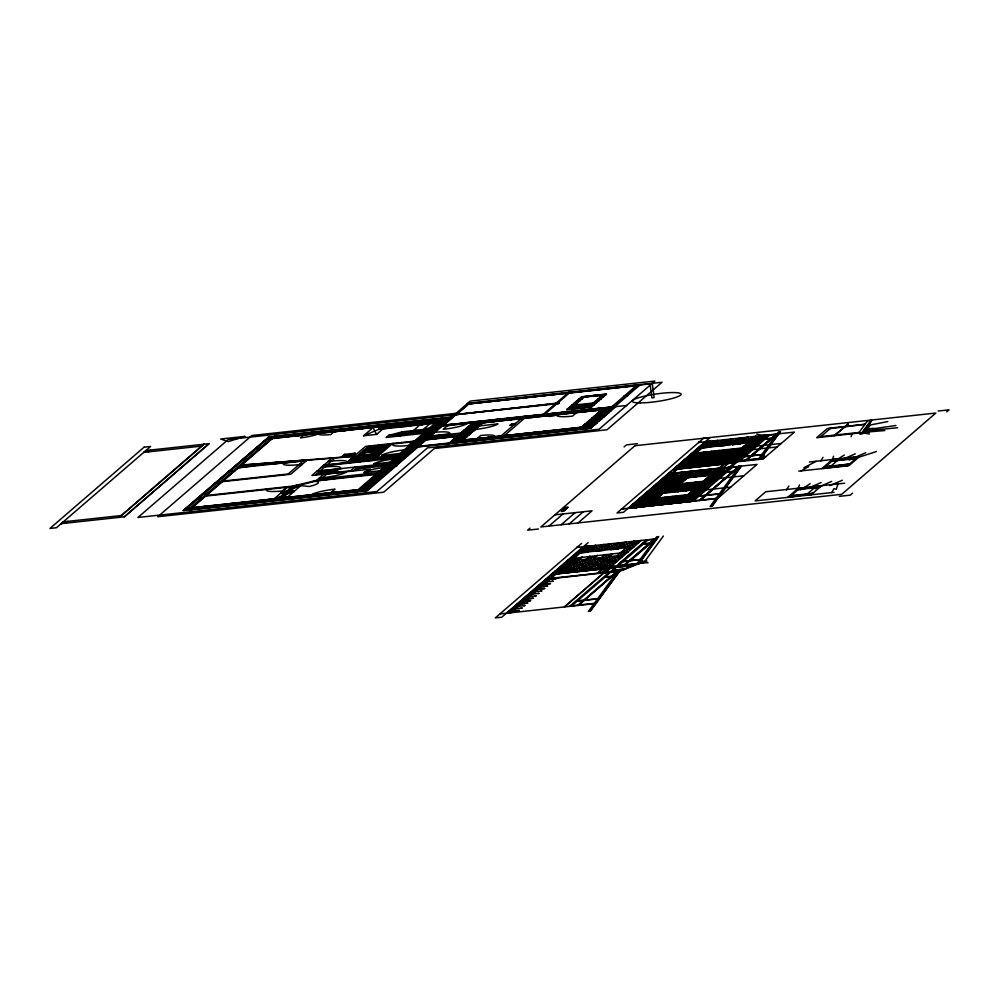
<?xml version="1.0" encoding="UTF-8"?>
<svg xmlns="http://www.w3.org/2000/svg" width="999" height="999" viewBox="0 0 999 999"><rect width="100%" height="100%" fill="white"/><g stroke="black" fill="none" stroke-linecap="round" stroke-linejoin="round"><path stroke-width="1.5" d="M447.989 419.081L271.803 438.086L273.813 437.087L269.243 437.425L185.252 509.94L191.284 508.341L189.273 509.34L190.31 508.441M272.777 437.974L272.839 437.187L271.803 438.086M851.136 436.688L851.947 433.841M837.949 483.916L836.263 489.323L833.903 488.673L831.755 492.582M798.251 488.461L799.45 484.902M832.367 459.74L833.578 456.181M786.475 489.935L788.885 486.051M820.604 461.213L823.014 457.33M590.034 611.188L620.279 570.279L590.434 611.138L588.399 611.363L597.489 598.925L577.21 601.136M636.937 563.823L656.668 536.825L658.691 536.6L638.973 563.611L620.941 570.841M638.573 563.648L658.304 536.65M641.283 561.825L642.407 560.277L641.308 560.402M643.618 563.036L663.336 536.038M711.763 506.256L741.071 466.133M741.458 466.083L712.162 506.206L710.127 506.431L719.205 493.993L698.925 496.203M758.666 458.891L778.383 431.893L780.419 431.668L760.689 458.678L763.898 458.329M760.301 458.716L780.019 431.718M761.875 458.429L764.123 455.344L763.036 455.469M858.641 433.029L867.494 420.904L871.69 420.379L865.284 429.183L873.451 428.296M861.962 432.667L870.866 420.479M860.039 434.415L869.63 431.593L862.761 432.579L867.532 426.049L869.754 425.811L865.171 432.08M820.179 437.2L831.28 427.609L827.122 428.696L816.695 437.712L869.267 431.868L862.949 432.33L871.702 420.379L862.761 432.579M61.501 523.638L63.611 521.815M144.081 452.347L146.191 450.512M65.847 523.164L67.957 521.341M148.426 451.873L150.537 450.037M119.068 517.395L203.771 444.268M119.393 517.357L204.096 444.23M124.176 516.833L208.866 443.706M188.411 509.59L272.402 437.075M190.959 508.341L189.785 509.353L274.026 436.9L269.031 437.599L273.813 437.087M309.066 495.167L280.881 499.825L256.93 500.824L228.746 505.482L204.795 506.481L202.672 508.316L230.856 503.658L254.807 502.647L282.992 497.989L306.943 496.99L309.066 495.167L294.131 498.376L270.18 499.388L241.995 504.045L218.044 505.044L189.86 509.702L274.55 436.575L298.501 435.576L311.263 432.592L335.214 431.593L363.399 426.935L387.362 425.924L415.547 421.266L439.498 420.267L443.618 424.076L428.196 430.02L434.453 432.005L430.319 428.184L445.741 422.252L441.608 418.444C415.134 424.8 387.762 422.402 361.288 428.758C335.602 427.884 310.876 436.301 285.202 435.427L283.079 437.25L268.906 437.187L292.857 436.188L321.041 431.531L344.992 430.532L373.176 425.874L397.127 424.862L425.324 420.204L449.275 419.205L433.853 425.137L437.974 428.958L428.196 430.02M190.772 509.29L192.033 508.191M191.833 509.228L193.244 508.004M274.413 437.924L275.824 436.7M276.136 436.725L274.875 437.824L276.261 436.663M192.345 509.115L193.619 508.016M193.319 509.003L194.593 507.917M275.849 437.712L277.123 436.613M276.486 437.699L277.897 436.476M194.093 509.24L196.204 507.417M276.673 437.949L278.796 436.113M195.804 508.791L197.215 507.567M197.427 508.616L198.838 507.392M198.314 508.966L200.662 506.93M202.06 508.029L203.234 507.005M202.822 507.979L204.096 506.88M203.808 507.867L205.07 506.768M287.512 436.501L288.923 435.289M287.899 436.401L289.173 435.314M288.886 436.301L290.147 435.202L289.073 435.352M289.136 436.326L290.547 435.102M208.841 507.38L210.252 506.156M209.253 507.592L211.376 505.769M291.833 436.301L293.956 434.478M210.464 507.205L211.875 505.981M292.857 436.188L294.98 434.365C320.654 435.239 345.379 426.823 371.066 427.697C397.54 421.341 424.912 423.738 451.386 417.382L435.964 423.314L440.097 427.122L424.675 433.067L434.453 432.005M215.097 506.605L216.271 505.594M215.859 506.555L217.133 505.469M216.184 506.493L217.357 505.469M191.97 507.879L215.921 506.868L218.044 505.044M298.501 435.576L300.624 433.753L272.44 438.411M216.833 506.456L218.107 505.357M299.288 435.227L300.699 434.003M300.012 435.089L301.286 433.991M300.924 435.052L302.335 433.828M219.056 506.53L221.166 504.707M301.636 435.239L303.758 433.404M302.635 435.127L304.745 433.304M305.831 433.179L300.424 437.849A15.722 2.41 -8.3 0 0 318.931 433.354A15.722 2.41 -8.3 0 0 330.844 434.553L336.251 429.882M221.865 505.956L223.289 504.745M223.501 505.781L224.912 504.57M306.531 434.39L307.804 433.291M307.505 434.278L308.778 433.179M309.153 434.415L311.263 432.592L283.079 437.25L274.55 436.575M310.552 433.953L311.825 432.854M228.122 505.194L229.308 504.183M310.239 434.303L312.35 432.48M228.896 505.144L230.17 504.045M228.746 505.482L230.856 503.658M229.87 505.044L231.144 503.946M313.574 433.678L314.985 432.455M313.973 433.578L315.247 432.48M314.947 433.466L316.621 432.28M234.902 504.545L236.313 503.321M236.538 504.37L237.949 503.146M318.931 433.354L321.041 431.531M241.159 503.783L242.332 502.759M241.933 503.733L243.419 502.647M241.995 504.045L244.106 502.21L268.057 501.211L296.253 496.553L294.131 498.376M242.907 503.621L244.181 502.522M326.611 432.255L328.172 431.106M327.01 432.155L328.271 431.068M327.984 432.055L329.258 430.956M328.234 432.08L329.645 430.856M247.939 503.134L249.35 501.91M249.575 502.959L250.986 501.735M265.909 489.547L266.608 488.936M267.695 488.823L266.995 489.435A20.217 3.097 -8.3 0 0 282.305 490.959L287.25 486.7M334.665 431.331L335.939 430.232M337.337 429.757L335.214 431.593L347.115 428.696L344.992 430.532M254.196 502.36L255.369 501.348M254.807 502.647L256.93 500.824M337.699 430.994L338.973 429.907M254.92 502.634L257.043 500.811M304.058 460.302L273.626 463.961L275.274 462.537L303.584 460.701L238.411 467.782L274.613 462.612L272.977 464.036L241.371 465.222L304.058 460.289L288.199 473.988L223.027 481.068M337.5 431.343L339.623 429.508M255.944 502.21L257.205 501.111M338.686 430.894L339.96 429.795M339.648 430.844L341.059 429.62M340.035 430.706L341.208 429.695M341.121 430.594L342.295 429.582M341.271 430.669L342.682 429.445M260.976 501.71L262.387 500.499M262.6 501.535L264.011 500.324M267.233 500.949L268.406 499.937M267.994 500.899L269.268 499.8M268.319 500.824L269.493 499.812M268.057 501.211L270.18 499.388M268.981 500.799L270.242 499.7M352.684 429.433L354.096 428.209M353.072 429.333L354.345 428.234M354.058 429.22L355.319 428.121M354.308 429.245L355.719 428.034M288.336 486.575L274.213 498.763L293.843 491.67L280.806 493.081L287.25 497.352L300.662 485.776L205.619 496.091M274.013 500.299L275.424 499.075M275.637 500.124L277.048 498.901M279.108 498.239L292.52 486.663M361.288 428.758L363.399 426.935L380.844 426.635L382.954 424.812M279.882 499.925L281.993 498.101M282.367 497.889L296.478 485.701L206.331 495.479M362.462 428.633L364.573 426.798M281.031 499.488L282.305 498.389M280.881 499.825L282.992 497.989M282.005 499.375L283.279 498.276M365.709 428.009L367.12 426.798M366.109 427.922L367.382 426.823M331.581 458.504L311.9 475.499L370.554 469.13L364.872 474.038M367.083 427.809L368.356 426.71M367.345 427.834L368.756 426.61M286.825 498.913L288.236 497.689M326.211 465.596L315.859 474.537L350.624 470.766L354.857 467.107M326.923 464.985L334.715 458.266M288.461 498.726L289.872 497.514M371.066 427.697L373.176 425.874L380.844 426.635M363.586 435.789L373.002 427.659L376.623 434.378L386.039 426.248L363.586 435.789L376.623 434.378M293.294 498.114L294.48 497.102M341.558 456.855L344.38 454.42L355.244 453.234L352.422 455.681L341.558 456.855L355.244 453.234M294.068 498.064L295.342 496.978M377.497 426.735L378.908 425.512M295.042 497.964L296.316 496.865M378.221 426.598L379.495 425.499M323.901 474.2L316.109 480.931L375.786 474.45L321.478 478.746L377.909 472.614L319.355 480.569L327.16 473.838M379.133 426.561L380.544 425.337M380.219 426.348L381.406 425.337M382.242 426.161L383.516 425.062M299.862 497.49L301.273 496.278M384.041 424.687L378.633 429.358A15.722 2.41 -8.3 0 0 397.127 424.862A15.722 2.41 -8.3 0 0 409.041 426.061M301.486 497.315L302.897 496.103M304.333 496.953L305.607 495.854M387.362 425.924L389.473 424.1M305.307 496.853L306.581 495.754M305.669 496.865L307.08 495.641M306.331 496.703L307.505 495.691M308.029 496.878L310.152 495.042M309.116 496.753L311.238 494.93A20.217 3.097 -8.3 0 1 335.027 489.148L328.671 494.63M341.82 468.519L320.005 470.954M391.783 425.187L393.344 424.038M392.182 425.087L393.444 423.988M413.698 441.708L368.082 446.665L357.48 455.819L368.344 454.645L363.424 458.891L398.176 455.119M393.156 424.975L394.43 423.888M393.406 425L394.817 423.788M362.862 452.822L370.254 446.428M358.753 458.004C358.379 456.393 346.253 459.915 358.379 458.066M365.022 452.584L372.427 446.191M397.127 424.862L399.25 423.039M315.746 496.041L317.869 494.205M398.326 424.737L400.449 422.914M367.195 452.347L374.6 445.954M358.516 460.664L364.385 455.606L240.896 465.634M369.368 452.11L376.773 445.729M386.376 437.437L388.723 435.402L402.41 431.793L428.484 428.958L412.624 432.804L415.447 430.369L425.661 431.393L386.376 437.437L423.301 433.429L388.723 435.402L425.661 431.393M320.13 495.242L321.403 494.143M321.116 495.129L322.377 494.03M362.712 459.503L359.89 461.938L348.738 461.725L346.853 463.361L361.775 460.314L397.465 455.731L362.712 459.503L396.528 456.543L347.652 461.85M371.541 451.873L378.946 445.492M404.82 423.763L406.231 422.552M405.207 423.676L406.481 422.577M373.713 451.635L381.118 445.254L363.511 450.624L373.713 451.635L360.689 453.059L376.536 449.2L368.082 446.665M406.193 423.564L407.467 422.465M406.443 423.588L407.854 422.365M353.171 471.016L357.405 467.357L387.824 464.06L355.532 468.981L385.939 465.684L357.405 467.357M370.592 455.981L383.291 445.017M372.764 455.744L385.464 444.78M396.316 436.138L401.024 435.364M329.757 494.517L331.88 492.682M374.925 455.519L387.637 444.543M399.588 434.228L402.41 431.793M414.46 421.391L409.003 426.098L425.137 422.003L435.064 423.264L382.929 428.933M332.967 492.569L330.844 494.393L359.028 489.735L374.45 483.803L370.329 479.982L385.751 474.05L381.618 470.242L397.04 464.298L392.907 460.489L408.329 454.545L398.551 455.606L402.684 459.428L387.262 465.359L391.396 469.18L375.974 475.112L380.095 478.921L364.672 484.865L368.806 488.673L340.622 493.331L332.967 492.569L356.918 491.57L372.34 485.626L368.206 481.818L383.628 475.874L379.495 472.065L394.917 466.133L390.796 462.312L406.218 456.381L396.441 457.442L400.574 461.251L385.152 467.195L389.273 471.004L373.851 476.935L377.984 480.756L362.562 486.688L366.695 490.509L470.204 401.123L654.857 381.081L599.1 429.22L427.485 447.852L376.898 491.52L137.937 517.47L228.284 439.473L456.381 414.71L469.318 403.534M415.547 421.266L413.424 423.101L425.324 420.204L412.225 431.568L438.211 428.758M332.405 493.868L333.579 492.857M377.098 455.282L389.81 444.305M332.829 493.918L334.24 492.694M333.329 493.806L334.665 492.732M415.909 422.502L417.182 421.416M334.315 493.706L335.577 492.607M416.895 422.402L418.156 421.303M392.682 443.469L376.448 457.48L366.246 456.456L379.27 455.044L363.424 458.891M335.277 493.643L336.688 492.432M417.857 422.352L419.268 421.128M393.768 443.344L393.069 443.956A20.217 3.097 -8.3 0 0 408.379 445.492L413.324 441.221M418.244 422.215L419.418 421.203M419.33 422.102L420.504 421.091M336.9 493.469L338.311 492.257M419.48 422.177L420.891 420.954M340.622 493.331L342.819 491.496L366.695 490.509L183.279 510.414M412.1 423.414L422.028 424.687L425.137 422.003M387.612 455.769L386.95 456.343L394.967 454.97M345.442 492.457L346.616 491.446M346.203 492.407L347.477 491.308M346.528 492.332L347.702 491.321M347.177 492.307L348.451 491.208M348.301 492.232L349.712 491.021M430.881 420.941L432.292 419.717M431.281 420.841L432.555 419.742M349.937 492.057L351.348 490.834M432.255 420.729L433.928 419.543M433.067 420.966L424.125 428.683L440.347 426.91M356.918 491.57L441.608 418.444M358.316 491.096L440.684 419.98M358.891 491.083L402.297 453.608M407.48 449.138L421.128 437.362M426.298 432.892L441.121 420.092M441.471 419.78L442.882 418.569M359.29 490.984L441.658 419.867M443.918 419.518L445.479 418.369M445.392 419.268L446.565 418.256M445.554 419.343L446.965 418.119M446.765 419.155L448.027 418.057M364.947 490.534L449.013 417.957M365.06 490.684L449.4 417.857M365.709 490.609L450.199 417.669M443.606 425.324L469.018 403.384M445.941 424.538L441.97 425.499L626.635 405.457M446.416 425.761L447.639 424.712M467.057 423.526L448.726 424.587L443.269 429.308A20.217 3.097 -8.3 0 0 467.057 423.526L468.281 422.465L447.502 425.649M468.144 423.414L469.368 422.352M448.539 443.618L473.813 421.79M449.625 443.494L474.8 421.765M450.836 443.181L475.324 422.04M451.486 443.119L475.836 422.09M452.023 442.894L476.098 422.115M453.271 442.607L454.545 441.508M454.283 442.545L455.694 441.333M454.67 442.42L455.856 441.396M455.756 442.295L456.943 441.283M455.919 442.37L457.33 441.146M459.59 440.796L481.955 421.478M458.354 442.107L459.765 440.884M460.127 440.584L472.352 430.02M477.06 425.961L482.355 421.391M460.564 440.696L482.942 421.378M579.919 410.527L577.809 412.35L604.907 407.817L609.04 411.625L593.618 417.57L597.739 421.378C576.673 431.044 553.034 432.317 530.182 432.979C503.708 439.335 476.336 436.938 449.862 443.294L465.284 437.362L461.151 433.541L470.929 432.48L455.507 438.424L459.64 442.232L484.34 420.904L508.291 419.905L536.475 415.247L549.562 415.422L551.685 413.586M465.409 441.783L467.994 439.548M487.999 422.277L490.584 420.042M466.496 441.67L469.08 439.435M489.085 422.165L491.67 419.93M467.32 441.133L468.731 439.91M489.91 421.628L491.321 420.417M467.707 440.996L468.881 439.985M490.297 421.541L491.57 420.442M491.283 421.428L492.544 420.329M468.793 440.884L470.354 439.735M491.383 421.378L492.944 420.229M471.078 440.671L472.352 439.572M470.841 441.196L473.426 438.961M493.431 421.69L496.016 419.455M472.065 440.559L473.326 439.473M471.928 441.071L474.513 438.836M494.517 421.578L497.102 419.343M464.21 430.906L473.988 429.845L459.503 434.965L467.395 435.527L451.973 441.471L473.751 440.696L475.874 438.873M474.238 440.322L475.499 439.235M474.837 440.584L480.719 435.502A17.97 2.747 -8.3 0 1 494.343 436.863L492.22 438.698M475.836 440.472L478.046 438.636M498.426 420.966L500.636 419.13L524.587 418.131L526.698 416.308L549.562 415.422M476.273 440.609L478.858 438.374M498.863 421.103L501.448 418.868M477.36 440.484L479.945 438.249M499.95 420.991L502.534 418.756M480.357 439.722L481.918 438.573M502.934 420.217L504.607 419.018M481.83 439.473L483.004 438.449M504.308 420.017L505.581 418.918M481.98 439.535L483.391 438.324M504.57 420.042L505.981 418.818M467.395 435.527L457.617 436.588L461.75 440.409L485.701 439.398L487.824 437.574L511.775 436.575L539.959 431.918L563.911 430.906L592.095 426.248L587.961 422.44L603.384 416.508L599.263 412.687L614.685 406.755L612.125 406.493L615.384 406.143L599.163 410.214M508.291 419.905L510.402 418.069L534.353 417.07L536.475 415.247M487.137 439.423L489.722 437.187M509.727 419.93L512.312 417.694M488.224 439.31L490.809 437.075M510.814 419.805L513.399 417.57M491.52 438.948L494.105 436.713M514.11 419.443L516.695 417.207M492.569 438.836L495.154 436.6M515.147 419.33L517.744 417.095M516.371 418.706L517.644 417.607M517.345 418.593L518.618 417.507M495.017 438.124L496.428 436.9M510.014 425.349L511.65 423.938L515.496 423.514L510.014 425.349L513.861 424.925L511.65 423.938M517.607 418.618L519.018 417.407M495.854 437.987L497.115 436.888M496.828 437.874L498.101 436.775M498.002 438.249L500.586 436.014M520.579 418.743L523.176 416.508M501.086 435.951L521.091 418.693M499.088 438.124L501.673 435.889M521.665 418.631L524.263 416.396M500.799 437.762L502.922 435.939M523.389 418.256L525.499 416.433M602.784 409.64L606.917 413.461L591.495 419.393L595.629 423.201L580.207 429.145L556.256 430.144L528.059 434.802L504.108 435.801L501.998 437.637L495.429 436.75L493.306 438.573L513.886 434.74L537.837 433.741L566.021 429.083L589.984 428.084L640.097 384.815L466.683 404.17L639.385 385.427L636.838 385.164M504.345 435.601L524.35 418.331M525.761 418.007L527.872 416.171M506.418 436.888L507.829 435.664M529.008 417.382L530.419 416.171M506.818 436.788L508.091 435.689M529.408 417.295L530.681 416.196M507.792 436.688L509.065 435.589M530.382 417.182L531.655 416.084M508.054 436.713L509.465 435.489M530.644 417.207L532.055 415.996M508.866 437.062L511.451 434.827M531.443 417.57L534.028 415.334M509.952 436.95L512.537 434.715M532.529 417.445L535.114 415.209M511.775 436.575L513.886 434.74L485.701 439.398M514.285 436.476L516.883 434.24M536.875 416.97L539.46 414.735M515.372 436.363L517.969 434.128M537.962 416.858L540.546 414.622M568.643 392.395L542.994 414.535L546.952 413.574M519.455 435.477L520.866 434.253M542.045 415.971L543.456 414.747M519.855 435.377L521.128 434.278M542.432 415.834L543.606 414.822M544.617 414.36L570.029 392.42M520.829 435.264L522.502 434.078M543.518 415.721L545.079 414.573M520.804 435.764L523.401 433.529M543.394 416.271L545.978 414.036M558.603 403.521L559.303 402.909L454.333 414.835L558.603 403.521L556.056 403.259M521.89 435.651L524.487 433.416M544.48 416.146L547.065 413.911M546.952 415.384L548.214 414.285M547.927 415.284L549.2 414.185M548.289 415.297L549.7 414.073M550.961 414.947L552.235 413.848M528.059 434.802L530.182 432.979M552.772 413.474L549.238 416.521A6.743 1.036 -8.3 0 0 556.843 414.81M530.581 434.702L533.166 432.467M531.668 434.59L534.253 432.355M532.492 434.053L534.053 432.904M555.469 414.423L556.643 413.411M532.892 433.953L534.153 432.867M533.866 433.853L535.139 432.754M556.555 414.31L557.729 413.286M534.115 433.878L535.526 432.654M536.663 433.866L538.786 432.043M559.253 414.373L561.376 412.537M537.837 433.741L539.959 431.918M566.683 409.652L581.505 396.853L606.493 394.143L591.67 406.943L566.683 409.652L588.411 407.292L594.03 404.907L593.119 403.234L598.726 400.849L597.827 399.175L603.433 396.79L602.534 395.104L588.411 407.292M539.035 433.616L541.158 431.78M561.625 414.11L563.736 412.287M569.018 408.866L582.792 396.99L604.507 394.63L590.746 406.506L567.395 409.041L573.001 406.655L572.102 404.982L577.709 402.597L576.81 400.924L582.417 398.539L581.505 396.853M541.446 433.529L544.03 431.293M584.765 396.503L570.654 408.691L569.742 407.018L575.362 404.632L574.45 402.947L580.069 400.562L579.158 398.888L584.765 396.503L606.493 394.143M542.532 433.404L545.117 431.181M545.529 432.642L546.94 431.418M545.916 432.542L547.19 431.443M568.506 413.049L569.78 411.95M546.903 432.442L548.164 431.343M569.48 412.937L570.754 411.838M547.152 432.467L548.563 431.243M567.395 409.041L578.259 407.867M552.31 432.342L554.895 430.119M594.929 395.929L605.794 394.755L600.174 397.14L601.086 398.813L595.466 401.198L596.378 402.884L590.771 405.269L591.67 406.943M553.396 432.23L555.981 429.995M554.133 431.968L556.256 430.144M578.833 410.639L572.489 416.133A20.217 3.097 -8.3 0 1 557.167 414.597M556.455 431.893L559.04 429.657M579.782 411.875L581.206 410.651M580.294 411.763L581.568 410.664M557.542 431.78L560.127 429.545M558.566 431.231L559.977 430.007M581.268 411.663L582.542 410.564M558.953 431.131L560.227 430.032M581.53 411.588L582.717 410.577M581.693 411.663L583.104 410.452M559.939 431.019L561.201 429.92M582.617 411.476L583.803 410.464M560.189 431.044L561.6 429.832M583.316 411.488L584.727 410.264M584.59 411.8L587.175 409.565M585.676 411.675L588.261 409.44M563.174 431.168L565.759 428.933M563.911 430.906L566.108 429.071M407.492 447.889L589.984 428.084L585.851 424.263L601.273 418.331L597.14 414.523L612.562 408.579L588.611 409.578L586.5 411.413L614.685 406.755M564.26 431.056L566.845 428.821M590.022 411.201L592.607 408.966M591.108 411.089L593.693 408.853M571.765 429.795L573.438 428.596M594.355 410.289L595.841 409.115M573.139 429.582L574.413 428.496M595.554 410.102L596.828 409.016M572.951 430.107L575.536 427.872M595.454 410.614L598.039 408.379M574.038 429.995L576.623 427.759M596.54 410.502L599.125 408.266M580.207 429.145L604.907 407.817M581.605 428.671L603.983 409.353M582.18 428.658L604.42 409.465M604.77 409.165L606.181 407.942M582.579 428.559L604.957 409.24M607.217 408.891L608.628 407.679M607.604 408.766L608.778 407.742M608.691 408.641L610.252 407.505M610.002 408.541L611.276 407.442M611.425 407.105L637.062 384.965M588.448 427.922L612.512 407.142M588.698 427.947L638.461 384.99M589.21 428.009L613.698 406.855M529.982 528.146L527.634 530.182L538.498 528.995M624.1 446.903L626.448 444.867L637.312 443.681M548.963 526.086L563.011 513.961M561.126 524.762L575.174 512.637M569.23 523.888L583.291 511.75M578.009 522.939L592.07 510.801L554.907 514.835M581.618 543.369L495.279 617.919L501.798 617.207L588.136 542.669M562.637 564.997L563.211 564.91M579.295 550.786L579.145 550.799M583.379 547.19L588.099 546.216L593.593 547.227L580.344 552.922L587.936 552.097L595.704 545.392L597.664 549.45L590.059 550.274L603.309 544.567L608.791 545.566L595.541 551.273L603.309 544.567M508.803 611.975L544.992 580.731M556.343 570.941L582.405 548.439M689.51 455.794L689.685 455.769M630.531 507.042L666.72 475.799M678.059 466.009L704.12 443.506M546.078 580.619L509.89 611.863L507.717 612.1M557.43 570.816L583.491 548.326M631.618 506.93L667.807 475.686M679.145 465.884L705.207 443.381M549.612 578.633L556.668 572.539M557.017 572.24L558.429 571.016M631.58 508.179L708.953 441.383M550.686 578.196L555.394 574.138M588.099 546.216L511.163 612.649L506.83 613.111L583.753 546.69L587.749 546.528L583.166 547.202M768.481 434.915L691.483 501.398L632.454 507.804L691.595 501.298M672.402 473.264L677.11 469.205M632.891 507.704L709.827 441.283L715.309 442.295L702.06 447.989L709.665 447.165L717.432 440.459L719.392 444.505L711.788 445.342L725.037 439.635L730.519 440.634L717.27 446.341L725.037 439.635M636.163 508.329L637.187 507.442M574.687 557.804L576.648 561.85L563.399 567.544L565.359 571.603L582.292 556.967L569.043 562.674L571.003 566.72L557.754 572.427L553.409 572.902M653.746 501.186L646.141 502.01L659.39 496.303L657.442 492.257L670.691 486.563L668.731 482.505L681.98 476.81L680.019 472.764L641.72 505.831L653.746 501.186L651.785 497.14L665.034 491.433L663.086 487.387L676.335 481.68L674.375 477.634L687.624 471.928L693.106 472.939L679.857 478.633L681.817 482.692L668.568 488.386L670.529 492.432L695.229 471.103L697.19 475.162L687.462 477.809L674.213 483.516L676.173 487.562L662.924 493.256M696.415 452.859L698.376 456.918L685.127 462.612L687.075 466.67L704.02 452.035L690.771 457.742L692.732 461.788L679.482 467.495L675.724 467.445M565.359 571.603L575.074 568.943L573.114 564.897L586.376 559.19L578.771 560.014L580.719 564.073L567.469 569.767L572.964 570.779L589.897 556.143L591.858 560.202L578.608 565.896L580.569 569.942L590.284 567.295L588.324 563.249L601.573 557.542L593.968 558.366L595.928 562.425L582.679 568.119L588.161 569.118L601.41 563.424L599.462 559.378L612.712 553.671L595.766 568.294L593.818 564.248L607.067 558.541L605.107 554.495L588.161 569.118M687.624 471.928L649.325 505.007L659.228 502.185L657.28 498.139M687.075 466.67L696.803 464.011L694.842 459.965L708.091 454.258L700.486 455.082L702.447 459.14L689.198 464.835L694.68 465.834L711.625 451.211L713.586 455.269L700.324 460.964L702.285 465.01L712.012 462.362L710.052 458.316L723.301 452.609L715.696 453.434L717.657 457.48L704.407 463.186L709.889 464.185L723.139 458.491L721.178 454.433L734.427 448.738L717.494 463.361L715.534 459.315L728.783 453.608L726.835 449.562L709.889 464.185M580.569 569.942L597.502 555.319L584.253 561.026L586.213 565.072L572.964 570.779M595.541 551.273L603.146 550.449L610.913 543.743L612.874 547.789L605.269 548.613L618.518 542.919L624 543.918L610.751 549.625L618.518 542.919M702.285 465.01L719.23 450.387L705.981 456.093L707.929 460.139L694.68 465.834M717.27 446.341L724.874 445.517L732.642 438.811L734.59 442.857L726.985 443.681L740.247 437.987L745.729 438.986L732.479 444.692L740.247 437.987M664.535 503.346L672.477 496.491L674.437 500.536L664.535 503.346L662.574 499.3L672.477 496.491M672.639 490.609L678.134 491.608L688.011 483.079L678.284 485.739L680.244 489.785L672.639 490.609L685.888 484.902M702.834 470.279L695.067 476.985L708.316 471.291L702.834 470.279L689.585 475.986L697.19 475.162M610.751 549.625L618.356 548.801L626.123 542.095L628.071 546.141L620.479 546.965L633.728 541.271L639.21 542.27L625.961 547.976L627.921 552.022L614.66 557.717L616.62 561.775L603.371 567.469L597.889 566.47L611.138 560.764L609.178 556.718L616.783 555.894L603.533 561.588L605.494 565.646L595.766 568.294M695.616 482.255L683.778 486.738L685.726 490.784L695.616 482.255L701.098 483.254L687.849 488.961L695.454 488.136L693.493 484.078M710.439 469.455L702.672 476.161L700.711 472.115L710.439 469.455L712.387 473.501L703.508 475.924M732.479 444.692L740.084 443.868L747.839 437.162L749.799 441.208L742.195 442.033L755.444 436.338L760.938 437.337L747.689 443.032L749.637 447.09L736.388 452.784L738.348 456.843L725.099 462.537L719.617 461.538L732.866 455.831L730.906 451.785L738.511 450.961L725.262 456.655L727.21 460.714L717.494 463.361M603.371 567.469L633.728 541.271M679.732 501.698L718.044 468.631L723.526 469.63L710.277 475.337L712.237 479.383L698.988 485.089L700.936 489.135L687.687 494.83L677.784 497.652L679.732 501.698L689.647 498.888L687.687 494.83M725.099 462.537L755.444 436.338M597.177 573.314L602.31 568.881M718.905 468.381L724.025 463.948M598.151 573.201L603.284 568.781M719.879 468.269L725.012 463.848M601.311 572.864L606.43 568.431M723.026 467.932L728.159 463.499M564.398 606.868L604.008 572.664M610.889 566.72L641.321 540.447L631.605 543.094L633.566 547.14L620.317 552.847L622.265 556.893L609.015 562.599L610.976 566.645M564.61 606.843L611.188 566.62M686.113 501.935L725.649 467.807L715.921 470.454L717.881 474.513L704.632 480.207L706.58 484.253L693.331 489.96L695.292 494.006L682.042 499.712L689.647 498.888M730.107 467.794L725.549 468.131L730.744 467.257L725.336 468.319L730.319 467.619M604.407 572.689L611.463 566.595M686.375 501.96L725.973 467.769M732.916 461.688L763.373 435.477L767.944 435.139L762.736 436.026L767.731 435.314M605.282 572.589L612.337 566.495M612.512 566.483L605.444 572.577L608.678 572.152L605.744 572.315M729.12 467.432L736.176 461.338M615.359 566.396L612.424 566.558M730.094 467.32L737.15 461.226M569.655 606.293L609.353 572.152M616.408 566.058L646.753 539.847M691.146 501.436L730.744 467.257M737.811 461.163L768.156 434.952L762.949 435.839L767.519 435.502M610.314 571.977L617.207 566.033M611.863 571.003L617.682 565.983M571.453 606.093L610.976 571.977M618.031 565.884L648.388 539.672M693.181 501.161L732.704 467.045M739.76 460.951L770.117 434.74M623.851 565.247L653.558 539.935M745.579 460.314L775.274 435.002M577.709 605.419L617.307 571.216M654.632 538.998L624.637 564.897M746.016 460.264L776.36 434.066M578.184 605.369L617.707 571.241L597.689 598.638L577.559 600.824M624.762 565.147L655.119 538.948L576.91 547.44M578.621 605.319L616.62 572.177M619.043 570.429L623.588 569.78L619.043 570.429L622.976 570.004M630.431 560.576L650.312 543.419M650.661 543.119L654.47 539.835M699.899 500.437L739.435 466.308L719.417 493.706L699.288 495.891M746.49 460.214L776.835 434.016M700.336 500.387L738.348 467.245M752.16 455.644L772.04 438.486M772.389 438.174L776.186 434.902M638.074 563.923C621.278 567.145 661.051 557.629 638.736 563.736M593.955 603.721L500.012 613.948M763.81 458.404L794.467 432.092L698.638 442.507M833.865 435.714L848.276 423.951L834.752 435.614M787.687 497.365L798.263 488.224M821.802 468.643L832.392 459.503M830.981 466.058L837.337 460.564M807.367 493.906L814.422 487.812M852.584 493.119L850.236 495.154L839.372 496.328M946.702 411.875L949.05 409.84L938.186 411.014M834.365 461.301L844.292 455.02M800.236 490.022L810.164 483.741M801.148 470.891L808.74 466.396L803.97 467.819L816.133 461.276M276.049 437.212L276.698 437.137M432.08 420.279L432.13 420.304M445.117 418.856L445.217 418.893M442.295 421.291L442.944 421.228M430.994 431.044L431.343 431.056M422.877 438.049L422.927 438.086M393.594 463.349L393.693 463.374M391.421 465.709L390.771 465.809L391.408 465.684M494.58 437.637L494.68 437.674M533.691 433.391L533.99 433.304M546.715 431.98L547.027 431.893M559.752 430.557L559.802 430.594M599.937 415.547L600.037 415.584M597.764 417.882L597.127 418.007L597.764 417.907M594.293 420.417L594.942 420.354L594.305 420.442M700.774 445.829L763.885 438.886M558.116 568.831L558.778 568.756M849.1 460.064L865.771 452.684M814.972 488.786L831.643 481.406M844.355 458.603L855.306 453.821M810.226 487.325L821.178 482.542M718.206 474.475L722.989 473.951L660.314 480.756L664.66 480.282L677.909 474.587L672.414 473.588L668.131 474.013L757.055 464.398L717.532 498.526L632.592 507.792M755.281 442.207L742.032 447.914L743.993 451.96L730.744 457.667L732.704 461.713L763.049 435.514L753.333 438.161L755.281 442.207L747.689 443.032M701.261 489.098L706.043 488.586L643.368 495.379L647.714 494.917L660.963 489.21L659.003 485.164L672.252 479.458L670.304 475.412L666.308 475.574L670.654 475.112L665.958 475.886M695.167 494.355L699.949 493.843L637.275 500.649L642.07 499.787L655.319 494.093L653.358 490.034L666.608 484.34L664.66 480.282M718.044 468.631L704.794 474.338L712.387 473.501M678.134 491.608L691.383 485.914L683.778 486.738M829.769 485.664L842.307 480.244M622.015 569.905L636.912 563.911M429.483 436.451L419.493 437.537L423.626 441.346L408.204 447.277L417.982 446.228L413.848 442.407L429.27 436.476M408.204 447.277L415.621 448.251L411.501 444.443L426.923 438.499L419.493 437.537M426.923 438.499L417.145 439.56L421.278 443.381L405.844 449.313L415.846 448.226M484.34 420.904L468.918 426.835L478.708 425.761L474.562 421.965L498.513 420.966L526.698 416.308M395.03 458.653L410.452 452.722L400.674 453.783L404.807 457.592L395.03 458.653L408.329 454.545M300.662 485.776L281.044 492.882L294.068 491.458L287.625 487.187M375.974 475.112L390.684 469.78L380.906 470.841M318.569 473.576L327.435 470.454M396.441 457.442L410.452 452.722L398.551 455.606L404.807 457.592M857.654 457.617L876.423 451.523M184.241 510.052L268.232 437.537M387.262 465.359L400.574 461.251L390.796 462.312L397.04 464.298L387.262 465.359L394.917 466.133M681.243 465.971L675.486 467.657L679.832 467.182L676.897 466.433L681.293 465.921L677.297 466.083M461.151 433.541L473.988 429.845M629.732 507.155L633.728 506.993L629.382 507.467L644.03 503.833L642.07 499.787M419.193 421.64L419.355 421.603M417.382 442.869L417.657 442.932M455.956 441.783L455.794 441.795M379.52 475.561L379.62 475.474M365.509 487.662L365.534 487.749M631.243 508.079L633.041 507.579L628.346 508.354L705.481 441.758L709.827 441.283M703.358 443.581L717.432 440.459M724.874 445.517L722.914 441.458L732.642 438.811M740.084 443.868L738.124 439.81L747.839 437.162M670.304 475.412L680.019 472.764M687.462 477.809L685.514 473.763L695.229 471.103M685.726 490.784L695.454 488.136M581.643 548.526L595.704 545.392M603.146 550.449L601.186 546.403L610.913 543.743M618.356 548.801L616.395 544.742L626.123 542.095M577.809 412.35L588.611 409.578M422.028 424.687L438.174 420.591L358.179 489.647L192.208 507.667M567.694 393.206L571.665 392.245L568.406 392.595M555.344 403.871L559.303 402.909M636.126 385.776L640.097 384.815M449.363 442.894L463.911 439.36M449.038 443.181L463.573 439.647M450.836 443.369L465.372 439.835M452.372 443.194L466.908 439.66M597.627 410.377L612.162 406.843M600.973 410.389L615.509 406.868M600.636 410.676L615.172 407.155M293.219 486.051L316.808 480.319M296.191 485.951L317.457 480.781M320.142 473.551L339.273 469.168M530.631 416.72L530.594 416.633M603.196 413.111L603.159 413.012M396.84 460.901L396.815 460.814M189.86 509.702L204.795 506.481M390.684 469.78L379.495 472.065L389.273 471.004M640.072 562.087L646.99 561.126M868.318 425.337L887.836 421.578M427.535 438.786L460.776 433.054L430.357 436.351L457.954 435.489M276.149 437.25L276.686 437.112M404.395 454.133L404.657 454.095M266.783 439.023L294.98 434.365M478.696 425.774L472.44 423.788L500.636 419.13M482.217 422.727L510.402 418.069M459.64 442.232L487.824 437.574M504.108 435.801L475.924 440.459L451.973 441.471L592.095 426.248M320.304 473.801L337.962 470.879M215.921 506.868L244.106 502.21M706.156 444.455L701.46 445.229L764.947 437.962M703.421 446.828L698.713 447.602L762.212 440.334M702.647 447.477L697.951 448.264L760.626 441.458L755.843 441.97M691.483 453.846L696.178 453.071M694.829 454.233L690.134 455.007L753.621 447.752M692.007 456.668L687.312 457.455L750.798 450.187M684.49 459.89L689.185 459.115M686.363 461.55L681.655 462.325L692.694 460.989L691.683 461.051M678.833 464.76L683.541 463.986M676.947 466.396L681.643 465.621M675.137 467.957L679.832 467.182M668.718 476.785L664.01 477.559L727.509 470.292M665.896 479.22L661.188 479.995L724.687 472.739M663.061 481.655L658.366 482.43L669.405 481.106L668.393 481.156M660.239 484.09L655.544 484.877L666.583 483.541L655.893 484.565L659.889 484.403M652.896 487.162L657.592 486.388M657.155 486.763L652.447 487.549L663.486 486.213L662.474 486.263M654.595 488.973L649.899 489.747L713.386 482.48M651.773 491.408L647.077 492.182L710.564 484.927M648.95 493.843L644.255 494.617L655.294 493.294L644.605 494.318L648.601 494.155M646.128 496.278L641.433 497.065L652.472 495.729L651.448 495.791M643.306 498.726L638.611 499.5L649.65 498.164L648.626 498.226M640.209 501.398L635.514 502.172L646.553 500.836L645.391 501.011M637.662 503.596L632.954 504.37L696.453 497.115M630.219 506.743L634.914 505.969M629.77 507.13L634.465 506.343M574.462 558.004L569.755 558.778L620.079 553.046M570.279 561.613L565.584 562.387L576.623 561.051L575.461 561.226M567.457 564.048L562.762 564.822L573.801 563.486L563.111 564.522L567.107 564.348M564.635 566.483L559.939 567.257L570.978 565.933L560.289 566.957L564.285 566.783M561.813 568.918L557.117 569.692L568.156 568.369L557.467 569.393L561.463 569.23M550.699 578.521L545.991 579.295L619.343 571.066M544.23 580.819L548.926 580.044L543.906 580.856M544.168 584.153L539.472 584.927L550.511 583.603L539.822 584.627L543.818 584.465M541.346 586.588L536.65 587.375L547.689 586.038L537 587.062L540.983 586.9M538.523 589.035L533.816 589.81L544.855 588.473L534.178 589.497L538.161 589.335M530.044 596.341L525.349 597.115L536.388 595.791L535.239 595.966M527.222 598.776L522.527 599.562L533.566 598.226L522.877 599.25L526.873 599.088M524.4 601.223L519.705 601.997L530.744 600.661L520.054 601.685L524.05 601.523M521.578 603.658L516.883 604.432L527.922 603.096L517.232 604.133L521.228 603.958M513.111 610.963L508.416 611.75L519.455 610.414L508.766 611.438L512.762 611.276M595.629 395.329L584.065 397.115L605.794 394.755M577.547 408.479L589.123 406.68M714.123 441.67L715.284 441.496L707.617 442.382M711.338 444.08L712.499 443.893L704.819 444.78M708.603 446.441L709.752 446.266L702.085 447.152M700.012 453.858L701.173 453.683L693.493 454.57M697.19 456.293L698.351 456.118L690.671 457.005M694.367 458.741L695.516 458.553L684.839 459.577L688.823 459.415M685.901 466.046L687.05 465.871L679.382 466.758M676.723 473.976L677.871 473.788L666.832 475.124L671.178 474.65M673.9 476.411L675.049 476.223L667.382 477.11M671.078 478.846L672.227 478.671L661.55 479.695M659.777 488.598L660.938 488.411L653.259 489.298M656.955 491.033L658.116 490.859L650.436 491.745M642.844 503.221L643.993 503.046L636.326 503.933M640.097 505.581L641.258 505.407L633.578 506.293M592.407 546.603L593.556 546.428L585.889 547.315M589.622 549.013L590.771 548.838L583.104 549.725M586.875 551.386L588.036 551.198L580.357 552.085M578.284 558.791L579.445 558.616L571.765 559.502M564.173 570.978L565.334 570.804L557.654 571.69M554.994 578.908L556.156 578.721L548.476 579.607M552.172 581.343L553.334 581.168L545.654 582.042M540.846 591.096L541.995 590.909L530.956 592.245L535.302 591.77M538.061 593.531L539.21 593.344L531.543 594.23M523.938 605.719L525.099 605.531L517.42 606.418M521.116 608.154L522.277 607.979L514.597 608.866M864.61 430.032L895.941 425.487M634.14 564.36L638.698 563.698M756.293 441.583L761.288 440.884L698.301 447.952L702.297 447.789M758.728 443.094L753.958 443.606M749.725 447.252L754.72 446.553L691.832 453.546L695.828 453.371M742.444 453.546L747.227 453.022M744.617 455.282L739.834 455.794M741.795 457.717L737.012 458.229M734.715 460.214L739.71 459.515L734.715 460.214L738.224 460.789L733.029 461.675M718.656 474.088L723.638 473.389L660.751 480.369M721.328 475.387L716.545 475.911M832.966 460.239L857.916 456.73L847.327 465.871L824.487 467.557L849.45 464.048L825.549 466.645L848.388 464.96L823.438 468.469L834.015 459.328L856.855 457.654L831.905 461.163L855.806 458.566L832.966 460.239L856.855 457.654M713.511 478.521L718.506 477.822M711.151 480.569L716.133 479.87L653.246 486.863L657.242 486.688M704.382 490.01L699.6 490.534M696.565 493.156L701.56 492.445M695.616 493.968L700.611 493.269L637.724 500.262L641.72 500.087M698.538 495.054L693.756 495.579M688.099 500.462L693.094 499.762L630.119 506.818L634.115 506.655M640.471 561.55L641.583 561.401M520.829 434.84L521.053 434.715M641.233 562.524L639.934 562.937M644.417 561.65L640.009 562.187L644.03 561.788M467.619 403.359L662.05 382.255L606.992 429.782L434.29 448.539L383.703 492.207L157.78 516.733L251.885 435.489L456.093 413.311M468.781 403.596L650.087 383.903L651.897 397.889L654.12 397.565L652.272 383.316M466.92 403.971L639.622 385.214M579.158 398.888L582.417 398.539M600.174 397.14L603.433 396.79M576.81 400.924L580.069 400.562M454.557 414.635L557.442 403.284M597.827 399.175L601.086 398.813M574.45 402.947L577.709 402.597M595.466 401.198L598.726 400.849M268.818 437.025L183.167 510.601L269.143 436.988L452.709 417.058L367.545 490.584L183.978 510.514M145.866 450.549L209.191 443.668L124.5 516.795L61.176 523.676M267.969 437.287L451.386 417.382M267.62 437.599L451.173 417.557M302.11 433.941L303.197 433.828M267.919 438.049L450.537 418.106M572.102 404.982L575.362 404.632M273.289 437.674L275.562 437.262M307.929 433.916L310.214 433.504M336.064 430.856L338.336 430.457M379.62 426.123L381.893 425.724M414.273 422.365L416.546 421.965M574.987 404.957L593.443 402.947M593.119 403.234L596.378 402.884M272.652 438.224L447.527 419.23M143.756 452.372L201.648 446.091M266.558 439.223L449.275 419.205M573.901 405.894L592.37 403.883M404.458 424.6L411.201 423.876M403.996 425.012L410.726 424.275M569.742 407.018L591.283 404.82M403.521 425.412L410.252 424.687M439.535 421.466L446.053 420.754M439.572 421.665L445.654 420.854M590.771 405.269L594.03 404.907M403.047 425.824L409.79 425.087M439.185 421.765L445.704 421.054M571.74 407.754L590.197 405.756M402.585 426.223L409.315 425.499M435.964 423.314L445.754 422.24M436.713 423.901L443.231 423.189M436.75 424.113L442.832 423.289M436.363 424.2L442.882 423.501M433.853 425.137L443.618 424.076M442.207 425.299L616.008 406.431L590.834 428.171L417.033 447.04M433.891 426.336L440.409 425.624M433.541 426.635L440.047 425.936M474.213 422.265L613.386 407.055M475.874 422.315L481.73 421.678M440.984 426.361L473.738 422.677M475.312 422.552L481.83 421.84M548.776 414.548L550.836 414.323M579.07 411.251L581.143 411.039M474.962 422.852L481.468 422.152M548.351 414.91L550.624 414.51M578.658 411.625L580.931 411.213M474.425 423.314L480.944 422.602M481.668 422.477L611.288 408.454M430.319 428.184L440.097 427.122M472.44 423.788L612.562 408.579M431.068 428.771L437.587 428.072M430.706 429.083L437.225 428.371M473.451 424.4L479.308 423.763M472.714 424.787L479.233 424.076M254.795 448.663L261.376 447.952M472.964 424.975L478.396 424.388M602.834 410.839L609.353 410.127M472.365 425.087L478.883 424.388M602.472 411.138L608.99 410.427M468.893 426.036L480.844 424.737M599.238 411.888L611.188 410.589M427.497 430.631L437.275 429.57M468.656 426.236L480.606 424.937M599 412.088L610.951 410.789M471.54 426.049L477.41 425.412M470.904 426.361L477.41 425.649M428.246 431.206L434.765 430.507M599.263 412.687L609.053 411.613M427.884 431.518L434.403 430.806M467.482 427.26L498.002 423.863A20.217 3.097 -8.3 0 1 474.225 429.632L464.448 430.694M597.827 413.099L610.014 411.6M600.012 413.274L606.518 412.562M469.917 427.622L475.574 426.823M600.049 413.486L606.131 412.662M427.072 432.467L433.154 431.643M466.545 428.072L478.496 426.773M596.89 413.911L608.841 412.624M426.648 432.579L433.166 431.88M466.308 428.271L478.259 426.973M596.653 414.123L608.603 412.824M424.438 433.266L434.215 432.205M597.14 414.523L606.917 413.461M424.2 433.466L433.978 432.405A20.217 3.097 -8.3 0 1 449.288 433.941L419.967 437.125M425.899 433.641L431.331 433.054M425.661 433.841L431.093 433.254M464.185 430.094L476.136 428.808M594.53 415.946L606.48 414.647M422.814 434.677L432.579 433.616M463.961 430.307L475.899 429.008M594.305 416.146L606.243 414.847M467.082 430.057L472.515 429.47M596.828 416.021L603.346 415.309M462.774 431.318L474.962 429.82M593.119 417.17L605.307 415.671M423.201 435.814L429.071 435.177M465.709 431.081L471.578 430.444M422.989 435.989L428.858 435.352M463.524 431.493L473.301 430.432M593.868 417.345L603.646 416.283M422.839 436.276L428.509 435.489M593.618 417.57L603.384 416.508M461.838 432.13L473.788 430.831M592.182 417.982L604.133 416.683M461.6 432.33L473.551 431.031M591.945 418.181L603.896 416.883M464.011 432.305L470.529 431.593M594.355 418.144L600.874 417.445M419.73 437.325L429.508 436.263M463.661 432.604L470.179 431.893M594.005 418.456L600.524 417.744M420.766 437.662L427.285 436.95M420.791 437.887L426.66 437.25M591.495 419.393L601.273 418.331M420.129 438.224L426.648 437.512M460.889 433.766L470.666 432.704M591.233 419.617L601.011 418.556M459.49 434.165L471.428 432.867M589.835 420.005L601.773 418.718M419.767 438.524L426.286 437.812M459.253 434.365L471.203 433.067M589.597 420.217L601.548 418.918M420.017 438.723L425.449 438.124M417.407 439.335L427.172 438.274M459.503 434.965L469.28 433.903M591.533 420.591L598.051 419.88M458.079 435.377L470.254 433.878M588.423 421.228L600.599 419.73M426.411 438.948L459.028 435.377M425.724 439.535L458.316 435.989M417.307 440.659L423.813 439.947M425.487 439.747L469.08 434.902M587.474 422.04L599.425 420.741M414.41 441.108L365.534 446.416L346.478 462.862L323.664 465.347M417.345 440.871L423.426 440.047M425.224 439.96L468.843 435.102M587.237 422.24L599.188 420.941M241.621 460.039L248.202 459.328M415.247 441.208L425.012 440.147M587.961 422.44L597.739 421.378M417.195 441.158L422.627 440.571M458.366 437.175L464.885 436.463M588.711 423.027L595.229 422.315M458.017 437.475L464.535 436.775M588.361 423.326L594.88 422.614M413.848 442.407L423.626 441.346M454.782 438.224L466.733 436.925M585.127 424.076L597.077 422.777M454.545 438.424L466.496 437.125M584.89 424.275L596.84 422.977M455.482 438.436L465.284 437.362M585.826 424.288L595.629 423.201M414.473 443.094L420.991 442.382M414.123 443.394L420.641 442.694M453.608 439.235L465.546 437.937M583.953 425.087L595.891 423.788M414.373 443.593L419.805 443.007M453.371 439.448L465.322 438.149M583.716 425.287L595.666 423.988M411.501 444.443L421.278 443.381M455.544 439.61L462.062 438.911M585.889 425.462L592.407 424.75M455.594 439.822L461.663 438.998M585.938 425.674L592.007 424.85M452.422 440.259L464.373 438.961M582.767 426.098L594.717 424.812M452.197 440.459L464.135 439.16M582.542 426.311L594.48 425.012M363.511 450.624L376.536 449.2M411.65 445.529L418.169 444.83M411.301 445.841L417.819 445.129M411.551 446.029L416.983 445.442M453.721 441.433L583.091 427.385M453.246 441.595L582.879 427.572M583.591 427.447L590.109 426.735M472.964 439.822L475.024 439.597M494.58 437.475L496.64 437.25M583.066 427.897L589.585 427.185M472.752 440.01L474.812 439.785M494.368 437.662L496.428 437.437M583.553 427.884L588.985 427.297M472.539 440.197L474.6 439.972M494.155 437.849L496.216 437.624M582.717 428.209L589.235 427.497M417.744 446.428L450.324 442.882M452.235 442.719L589.422 427.822M451.048 443.007L590.334 427.772M408.828 447.964L415.347 447.265M408.479 448.276L414.997 447.564M408.466 448.539L414.335 447.902M408.254 448.713L414.123 448.076M407.829 448.838L414.348 448.126M405.619 449.513L415.384 448.451M303.459 460.814L306.718 460.464L290.759 474.238L222.327 481.668M415.159 448.663L405.382 449.725A20.217 3.097 -8.3 0 0 381.593 455.494L410.926 452.31M306.481 460.664L283.666 463.136A20.217 3.097 -8.3 0 0 298.988 464.672L302.247 464.323M406.268 450.437L412.125 449.8M406.056 450.611L411.913 449.975M405.906 450.911L411.576 450.112M363.673 456.206L366.933 455.856A13.474 2.06 -8.3 0 1 377.147 456.88L360.851 458.653M228.446 471.416L235.027 470.704M402.073 452.584L411.838 451.523M328.371 461.276L331.631 460.926M328.134 461.488L331.393 461.126A20.217 3.097 -8.3 0 1 346.703 462.662L323.901 465.134M400.911 453.583L410.689 452.522M298.751 464.872L302.01 464.523M401.948 453.908L408.466 453.209M401.973 454.145L407.842 453.509M401.423 454.37L407.942 453.658M401.074 454.67L407.58 453.971M400.499 455.581L405.919 454.995M400.262 455.781L405.694 455.194M322.952 465.946L394.642 458.166M397.639 457.879L403.509 457.242M397.427 458.066L403.296 457.43M397.44 458.216L402.872 457.629M404.57 457.804L394.792 458.866A17.97 2.747 -8.3 0 0 373.651 463.998L400.799 461.051M321.541 467.17L324.8 466.82M394.318 459.265L404.096 458.204M321.316 467.37L324.575 467.02A20.217 3.097 -8.3 0 1 339.885 468.556M392.907 460.489L402.684 459.428M394.617 460.651L400.037 460.064M393.656 461.076L400.174 460.364M393.306 461.376L399.825 460.664M392.295 462.487L398.164 461.85M392.095 462.674L397.952 462.038M316.845 471.228L388.536 463.449M391.783 463.099L397.452 462.3M390.834 463.511L397.352 462.799M215.272 482.792L221.853 482.08M388.886 463.961L398.663 462.899M389.198 465.334L394.63 464.735M388.961 465.534L394.393 464.947M388.012 465.946L394.53 465.234M387.662 466.246L394.18 465.546M387.762 466.408L393.631 465.771M387.55 466.595L393.419 465.959M385.152 467.195L396.828 465.921L384.915 467.395A17.97 2.747 -8.3 0 0 363.773 472.527L390.921 469.58M323.664 474.4L346.478 471.915A20.217 3.097 -8.3 0 1 322.689 477.697L319.43 478.059M386.376 467.769L391.808 467.182M386.138 467.969L391.571 467.382M385.189 468.381L391.708 467.682M384.84 468.693L391.346 467.982M381.618 470.242L391.396 469.18M383.554 470.204L388.986 469.617M382.417 471.016L388.286 470.379M382.005 471.128L388.524 470.417M319.193 478.259L322.452 477.909M380.731 472.639L386.163 472.052M380.494 472.839L385.926 472.252M379.545 473.264L386.064 472.552M320.067 479.97L376.498 473.838M379.183 473.563L385.701 472.852M202.098 494.168L208.679 493.456M375.711 475.337L385.751 474.05M377.672 475.287L383.104 474.687M376.723 475.699L383.229 474.987M376.361 475.999L382.879 475.299M373.851 476.935L383.628 475.874M830.831 428.009L865.022 424.288L830.107 428.621M374.85 477.722L380.519 476.923M769.754 435.052L776.623 434.303M373.888 478.134L380.407 477.422M373.539 478.434L380.057 477.734M703.034 443.618L715.309 442.295M722.914 441.458L730.519 440.634M738.124 439.81L745.729 438.986M753.333 438.161L760.938 437.337M370.329 479.982L380.095 478.921M196.453 499.038L203.047 498.314M372.265 479.957L377.697 479.37M702.634 444.218L702.06 444.717M372.028 480.157L377.46 479.57M371.066 480.569L377.585 479.87M370.716 480.881L377.235 480.169M377.984 480.756L367.969 482.017L377.722 480.981M700.649 445.929L763.648 439.085M765.234 438.961L773.913 438.012L764.872 439.26M369.443 482.392L374.875 481.805M369.205 482.592L374.637 482.005M368.244 483.004L374.762 482.305M368.294 483.216L374.363 482.392M367.894 483.316L374.413 482.604M364.672 484.865L374.45 483.803M366.621 484.827L372.04 484.24M366.383 485.027L371.815 484.44M365.422 485.452L371.94 484.74M365.472 485.651L371.541 484.84M365.072 485.751L371.591 485.039M745.941 444.543L759.065 443.057M820.891 436.575L859.065 432.442M362.537 486.7L372.34 485.626M862.949 432.33L869.63 431.593M363.786 487.262L369.218 486.675M744.38 445.891L757.404 444.48M363.561 487.475L368.993 486.875M744.143 446.091L757.18 444.68M362.6 487.887L369.118 487.175M362.25 488.186L368.768 487.487M742.756 447.29L755.556 445.829M755.306 446.291L781.293 443.469M63.287 521.853L121.191 515.559M186.326 508.491L368.806 488.673M191.059 508.291L359.59 489.997M360.302 489.86L366.82 489.16M691.383 453.921L754.058 447.127L749.287 447.639M190.909 508.791L193.194 508.379M305.944 496.303L308.216 495.891M331.905 493.481L334.178 493.069M359.777 490.322L366.296 489.61M190.709 508.978L192.77 508.753M305.731 496.478L307.792 496.253M331.693 493.668L333.753 493.444M359.428 490.621L365.946 489.922M190.247 509.24L185.464 509.752L190.035 509.415M359.503 490.809L365.372 490.172M183.629 510.114L365.409 490.372M689.372 455.669L752.372 448.826M689.135 455.869L752.135 449.026M751.31 449.75L777.284 446.928M690.771 457.742L698.376 456.918M705.981 456.093L713.586 455.269M721.178 454.433L728.783 453.608M736.388 452.784L743.993 451.96M684.889 459.54L747.976 452.622M684.365 460.064L747.439 453.084M684.203 460.127L747.202 453.284M694.842 459.965L702.447 459.14M710.052 458.316L717.657 457.48M725.262 456.655L732.866 455.831M682.155 461.9L745.154 455.057M745.054 455.144L682.017 462.025L686.001 461.85M685.127 462.612L692.732 461.788M700.324 460.964L707.929 460.139M715.534 459.315L723.139 458.491M730.744 457.667L738.348 456.843M744.992 456.431L761.8 454.595L744.642 456.73M679.969 463.786L742.969 456.955M679.732 463.998L742.732 457.155M679.332 464.335L742.332 457.505M742.232 457.579L679.195 464.46L683.179 464.285M678.783 464.81L689.872 463.436L688.86 463.486M677.384 466.021L740.484 459.09M676.972 466.121L740.296 459.253M761.912 457.005L765.946 456.568M738.224 460.789L733.453 461.313L739.497 459.69L734.927 460.027M740.109 460.639L758.878 458.603M674.924 468.144L764.11 458.304M737.362 461.788L763.124 458.991M673.863 469.055L678.209 468.593M673.626 469.268L734.665 462.637M673.413 469.443L734.465 462.812M673.201 469.63L723.825 464.135M668.493 473.688L719.118 468.194M668.281 473.876L729.332 467.245M732.354 467.345L739.223 466.595M665.634 475.924L677.909 474.587M685.514 473.763L693.106 472.939M700.711 472.115L708.316 471.291M715.921 470.454L723.526 469.63M809.415 462L859.552 456.555L848.963 465.696L798.825 471.141M663.161 478.296L726.161 471.453M662.924 478.496L725.923 471.653M674.375 477.634L681.98 476.81M726.947 472.003L735.988 471.029M726.598 472.315L735.776 471.316M658.853 482.017L686.013 479.07M685.926 479.145L658.716 482.13L662.712 481.968M708.528 476.848L721.653 475.349M657.517 483.166L684.677 480.219M707.479 477.747L720.516 476.336M657.28 483.379L684.44 480.419M707.242 477.947L720.279 476.535M668.731 482.505L676.335 481.68M656.031 484.453L683.191 481.506M705.794 479.208L718.83 477.784L705.706 479.283M659.003 485.164L666.608 484.34M674.213 483.516L681.817 482.692M704.632 480.207L712.237 479.383M717.894 478.596L743.88 475.774M824.487 467.557L848.388 464.96M652.322 487.662L715.409 480.744M651.46 488.399L714.46 481.555M651.223 488.598L714.223 481.768M653.358 490.034L660.963 489.21M668.568 488.386L676.173 487.562M698.988 485.089L706.58 484.253M646.228 492.919L709.228 486.076M645.991 493.119L708.99 486.288M657.442 492.257L665.034 491.433M644.655 494.28L707.742 487.362M643.818 495.005L706.705 488.012L701.922 488.536M645.779 496.59L641.783 496.753L661.475 494.517M641.783 496.753L661.388 494.592M691.583 491.471L730.706 487.15M640.621 497.752L660.177 495.629M690.584 492.332L703.621 490.921M640.384 497.964L659.939 495.841M690.359 492.532L703.383 491.121M651.785 497.14L659.39 496.303M658.653 496.953L638.96 499.188L642.956 499.025M701.885 492.42L688.848 493.831L701.798 492.495M565.521 507.829L567.694 507.592M565.047 508.241L567.22 508.004M564.572 508.641L566.745 508.404M564.11 509.053L566.283 508.816M563.636 509.453L565.809 509.228M699 494.905L635.864 501.86L639.86 501.698M563.161 509.865L565.334 509.627M562.699 510.277L564.872 510.039M662.574 499.3L670.179 498.476L656.93 504.183L664.884 497.315L651.635 503.009L659.228 502.185M677.784 497.652L685.389 496.828L672.14 502.522L680.082 495.666L666.832 501.361L674.437 500.536M562.225 510.676L564.398 510.439M634.84 502.747L697.839 495.904M634.602 502.947L697.602 496.116M561.75 511.088L563.923 510.851M644.03 503.833L636.425 504.657L649.675 498.963L647.714 494.917M693.706 499.475L630.569 506.431L634.565 506.268M844.667 483.191L765.684 491.77L755.094 500.911L834.078 492.332M629.445 507.155L692.769 500.287M693.531 500.861L715.971 498.426M691.695 501.211L628.696 508.054L631.805 507.917M621.703 508.928L631.455 508.016M648.039 539.984L654.907 539.235M581.318 548.551L593.593 547.227M601.186 546.403L608.791 545.566M616.395 544.742L624 543.918M631.605 543.094L639.21 542.27M644.405 541.883L618.756 564.023M643.506 543.893L652.185 542.944L643.156 544.193M626.198 547.764L576.223 553.196L580.569 552.722M625.961 547.976L633.566 547.14M620.317 552.847L627.921 552.022M569.043 562.674L576.648 561.85M584.253 561.026L591.858 560.202M599.462 559.378L607.067 558.541M614.66 557.717L622.265 556.893M573.114 564.897L580.719 564.073M588.324 563.249L595.928 562.425M603.533 561.588L611.138 560.764M563.399 567.544L571.003 566.72M578.608 565.896L586.213 565.072M593.818 564.248L601.41 563.424M609.015 562.599L616.62 561.775M623.276 561.363L640.072 559.54L622.914 561.663M555.257 571.053L559.865 570.591L555.519 571.066M567.469 569.767L575.074 568.943M582.679 568.119L590.284 567.295M597.889 566.47L605.494 565.646M640.184 561.938L644.218 561.5M618.393 565.571L637.15 563.536M553.196 573.076L638.973 563.611M616.52 566.62L635.227 564.597M616.895 566.658L634.964 564.697M552.135 573.988L556.48 573.526M551.898 574.2L633.329 565.359M551.685 574.375L632.779 565.571M551.473 574.562L602.097 569.068M612.649 570.329L625.761 568.906M612.062 570.466L625.499 569.005M611.326 571.103L623.738 569.717M546.565 578.808L619.592 570.879M610.626 572.277L617.494 571.528M605.232 576.935L614.26 575.961M604.87 577.247L614.048 576.248M571.803 605.794L594.255 603.359M865.097 430.931L897.589 427.734M866.145 432.092L884.839 430.544M241.621 465.01L354.233 456.168M749.937 447.077L754.507 446.74M745.479 450.924L750.049 450.586M722.19 471.029L726.76 470.691M718.868 473.901L723.426 473.563M713.723 478.346L718.293 478.009M711.363 480.382L715.921 480.044M710.701 480.956L715.471 480.432L652.797 487.237L656.793 487.075M708.054 483.229L712.624 482.892M705.244 485.664L709.814 485.327M696.778 492.969L701.348 492.632M695.828 493.793L700.399 493.456M691.133 497.839L695.704 497.502M396.678 435.839L400.661 435.676M639.51 562.724L648.076 562.799M461.75 440.409L473.751 440.696M582.305 426.511L591.658 427.447M581.967 426.798L591.333 427.734M579.17 427.485L588.523 428.421M577.634 427.647L586.987 428.583M477.547 421.466L486.913 422.402M476.011 421.628L485.377 422.565M473.214 422.315L482.567 423.251M472.877 422.602L482.242 423.539M314.36 480.919L316.159 481.093M313.424 481.143L315.234 481.318A20.217 3.097 -8.3 0 1 309.24 486.488L296.603 485.227M295.667 485.452L297.477 485.639M344.38 454.42L352.422 455.681M864.597 433.216L869.455 433.991M756.743 434.153L763.273 435.489M707.704 443.119L709.665 447.165M585.988 548.051L587.936 552.097M363.474 460.489C378.946 461.401 381.718 455.781 363.474 460.489M380.856 458.603C396.328 459.515 399.101 453.896 380.856 458.603M317.22 474.088L319.418 473.813L317.22 474.088M401.373 433.504L405.769 432.929L401.373 433.504M403.446 432.205L406.518 431.805L403.446 432.205M408.329 432.742L411.85 432.292L408.329 432.742M410.389 431.456L412.587 431.168L410.389 431.456M577.147 547.227L579.345 546.952L577.147 547.227M621.465 509.128L623.663 508.841L621.465 509.128M698.875 442.295L701.073 442.02L698.875 442.295M351.398 458.616L356.006 458.716L360.589 457.242L351.398 458.616M144.056 447.19L49.95 528.446L56.468 527.734L150.574 446.491L144.056 447.19M387.737 426.423L385.851 428.047L394.543 427.097L396.428 425.474L387.737 426.423M398.601 425.237L396.715 426.86L402.147 426.273L404.033 424.65L398.601 425.237M483.066 422.814L463.074 440.084L581.468 427.222L601.473 409.965L483.066 422.814M634.952 445.716L540.846 526.972L841.732 494.305L935.838 413.049L634.952 445.716M565.983 507.43L561.288 511.488L563.461 511.251L568.156 507.192L565.983 507.43M703.346 438.436L616.995 512.986L623.513 512.275L709.864 437.737L703.346 438.436M633.466 507.717L631.755 508.029L633.466 507.717M738.948 466.358L699.425 500.487L738.948 466.358M799.899 488.049L789.31 497.19L812.799 493.306L791.071 495.666L811.038 494.83L821.615 485.689L798.139 489.572L819.854 487.212L799.899 488.049M197.028 508.116L197.652 508.054L197.028 508.116M439.498 423.713L439.61 423.676M436.675 426.148L436.788 426.123M414.435 445.354L414.485 445.329M411.613 447.789L411.663 447.764M385.152 470.641L385.776 470.579L385.152 470.641M475.499 424.6L476.123 424.55L475.499 424.6M362.562 490.134L362.674 490.097M458.329 439.435L458.953 439.373L458.329 439.435M595.579 409.615L595.691 409.578M572.989 429.108L573.039 429.095M244.767 436.401L228.172 441.608L220.629 439.011L244.767 436.401M474.175 421.765L473.239 421.99L483.541 422.702L474.175 421.765M627.734 395.479L623.776 396.441L627.734 395.479M462.774 440.047L448.239 443.581L462.774 440.047M615.696 406.406L600.699 410.04L615.696 406.406M581.63 427.085L580.706 427.31L591.296 428.047L581.63 427.085M360.152 459.253L347.877 461.663L358.741 460.477L349.288 460.439L360.152 459.253M708.94 442.045L704.245 442.819L708.94 442.045M587.225 546.977L582.517 547.764L587.225 546.977M584.44 549.388L579.732 550.162L584.44 549.388M581.693 551.76L576.997 552.534L581.693 551.76M573.101 559.165L568.406 559.952L573.101 559.165M549.812 579.283L545.117 580.057L549.812 579.283M546.99 581.718L542.295 582.492L546.99 581.718M532.867 593.906L528.171 594.68L532.867 593.906M518.756 606.093L514.06 606.868L518.756 606.093M515.934 608.528L511.238 609.303L515.934 608.528M764.385 438.211L759.39 438.911L764.385 438.211M750.261 450.399L745.266 451.098L750.261 450.399M726.972 470.517L721.977 471.216L726.972 470.517M712.836 482.717L707.841 483.416L712.836 482.717M710.027 485.139L705.044 485.839L710.027 485.139M695.916 497.327L690.921 498.026L695.916 497.327M738.011 460.976L733.241 461.488L738.011 460.976M361.613 455.157A7.293 1.111 -8.3 0 0 373.526 452.872A7.293 1.111 -8.3 0 0 364.26 452.872A7.293 1.111 -8.3 0 0 361.613 455.157M640.259 402.897A24.7 3.784 -8.3 0 0 680.581 395.129A24.7 3.784 -8.3 0 0 649.225 395.154A24.7 3.784 -8.3 0 0 640.259 402.897"/></g></svg>
